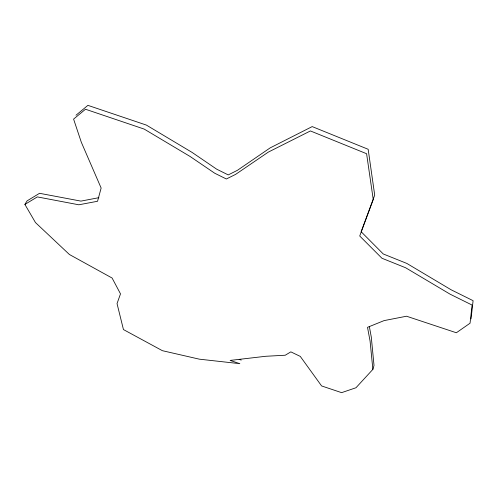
<?xml version="1.0" encoding="UTF-8"?>
<svg xmlns="http://www.w3.org/2000/svg" width="498" height="498" viewBox="0 0 498 498"><rect width="100%" height="100%" fill="white"/><g stroke="black" fill="none" stroke-linecap="round" stroke-linejoin="round"><path stroke-width="0.75" d="M471.04 318.888L473.1 300.68L451.176 289.817L406.835 263.43L383.267 253.974L361.15 231.732L374.708 195.141L368.159 149.276L312.196 126.598L270.171 147.881L237.44 170.304L228.24 174.91L216.686 169.183L192.085 152.413L146.387 125.091L87.909 105.352L75.989 115.243M98.89 197.675L80.931 201.111L39.541 193.305L27.097 200.868L24.9 204.423L35.464 222.556L69.403 254.49L112.094 278.027L120.497 293.857L117.036 303.587L123.454 329.57L162.41 350.692L199.349 359.17L239.818 363.671L230.132 360.415L265.814 356.275L285.236 355.23L290.851 351.862L300.282 356.406L321.596 385.938L341.609 392.648L355.97 387.749L372.865 369.379L374.017 365.451L371.284 337.046L369.311 326.339M24.9 204.423L37.338 196.909L78.821 204.79L97.552 201.267L101.138 188.039L81.33 142.279L73.592 119.09L85.507 109.243L144.177 129.082L190.055 156.453L214.756 173.248L226.353 178.987L235.566 174.412L268.329 152.102L310.422 130.943L366.596 153.714L373.245 199.517L359.718 236.002L381.935 258.244L405.584 267.737L450.086 294.169L472.085 305.056L470.05 323.214L456.355 332.757L406.536 316.218L384.076 320.612L367.512 327.329L370.076 341.055L372.865 369.379M239.152 359.382L241.225 360.073"/></g></svg>
